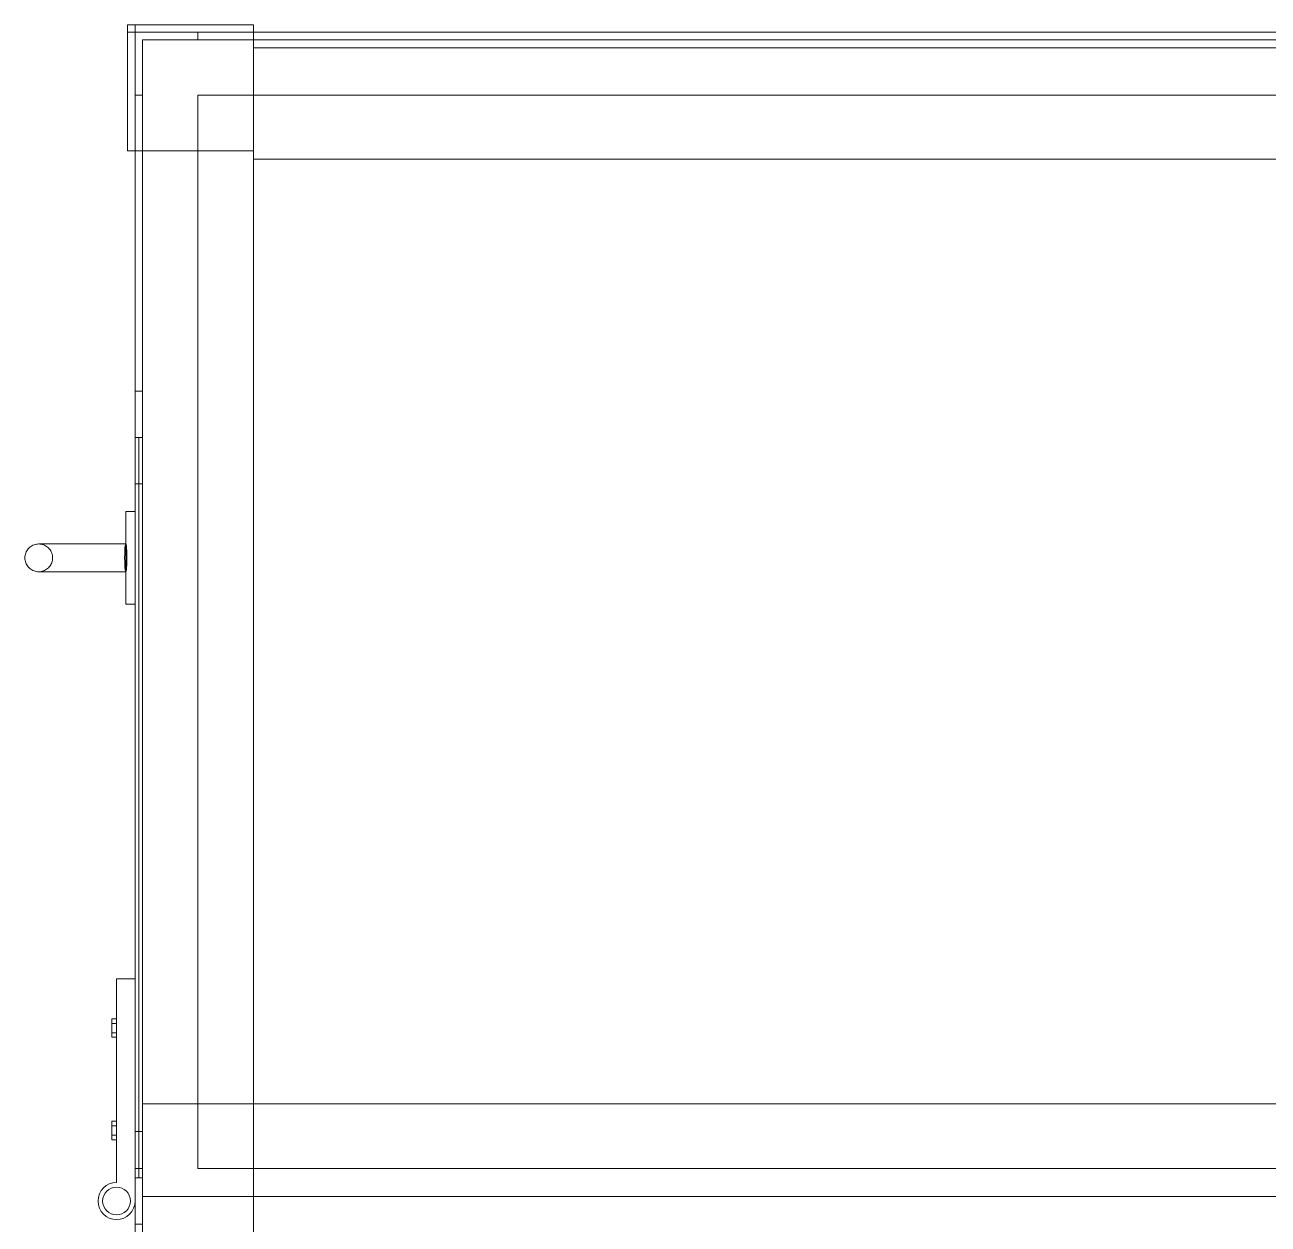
# Model space of a CAD drawing. Header units: millimetres. Extents: x -22227 to 20164, y 15335 to 61747.
# Drawn here: x -10261 to -9589, y 52923 to 53571 of the extents above; entities that cross this region are included whole.
import ezdxf

# ---------------------------------------------------------------- set-up
doc = ezdxf.new("R2010")
doc.units = ezdxf.units.MM
for name, color, linetype, lineweight in [('A-DETL-GENF', 7, 'Continuous', 5), ('A-DETL-THIN', 7, 'Continuous', 9), ('M-EQPM', 7, 'Continuous', 5)]:
    doc.layers.add(name, color=color, linetype=linetype, lineweight=lineweight)

# ---------------------------------------------------------------- blocks, each defined once
blk = doc.blocks.new('AHU - 2-2150388-MẶT BẰNG BỐ TRÍ THIẾT BỊ')
at = {"layer": 'A-DETL-GENF'}
for p, q in [((-1137.5, -797.5), (-1137.5, 797.5)), ((-1137.5, -797.5), (-1137.5, 797.5)), ((-1087.5, 797.5), (-1087.5, -797.5)), ((-1087.5, 797.5), (-1087.5, -797.5)), ((-1037.5, -797.5), (-1137.5, -797.5)), ((-1037.5, -797.5), (-1137.5, -797.5))]:
    blk.add_line(p, q, dxfattribs=at)
at = {"layer": 'A-DETL-THIN'}
for start_param, end_param in [(2.879793, 3.403392), (2.879793, 3.403392), (2.879793, 3.403392), (2.879793, 3.403392), (6.021386, 6.544985), (6.021386, 6.544985), (6.021386, 6.544985), (6.021386, 6.544985)]:
    blk.add_ellipse((-1432.5, -806.5), major_axis=(7.5, 0), ratio=0.083305, start_param=start_param, end_param=end_param, dxfattribs=at)
at = {"layer": 'M-EQPM'}
for p, q in [((-1716.5, 801.5), (-1716.5, -801.5)), ((-1716.5, 801.5), (-1716.5, -801.5)), ((-1716.5, 801.5), (-1716.5, -801.5)), ((-1716.5, 801.5), (-1716.5, -801.5)), ((-1712.5, -797.5), (-1712.5, 797.5)), ((-1712.5, -797.5), (-1712.5, 797.5)), ((-1712.5, -797.5), (-1712.5, 797.5)), ((-1712.5, -797.5), (-1712.5, 797.5)), ((-1716.5, -767.5), (-1716.5, 767.5)), ((-1716.5, 767.5), (-1716.5, -767.5)), ((-1716.5, -767.5), (-1716.5, 767.5)), ((-1716.5, 767.5), (-1716.5, -767.5)), ((-1712.5, 767.5), (-1712.5, -767.5)), ((-1712.5, 767.5), (-1712.5, -767.5)), ((-1712.5, 767.5), (-1712.5, -767.5)), ((-1712.5, 767.5), (-1712.5, -767.5)), ((-1682.5, -767.5), (-1682.5, 767.5)), ((-1682.5, 767.5), (-1682.5, -767.5)), ((-1682.5, -767.5), (-1682.5, 767.5)), ((-1682.5, 767.5), (-1682.5, -767.5)), ((-1102.5, -767.5), (-1102.5, 767.5)), ((-1102.5, 767.5), (-1102.5, -767.5)), ((-1102.5, -767.5), (-1102.5, 767.5)), ((-1102.5, 767.5), (-1102.5, -767.5)), ((-1708, 737.5), (-1708, -737.5)), ((-1708, -737.5), (-1708, 737.5)), ((-1708, -737.5), (-1708, 737.5)), ((-1708, 737.5), (-1708, -737.5)), ((-1708, -737.5), (-1708, 737.5)), ((-1708, -737.5), (-1708, 737.5)), ((-1648, 737.5), (-1648, -737.5)), ((-1648, -737.5), (-1648, 737.5)), ((-1648, 737.5), (-1648, -737.5)), ((-1648, -737.5), (-1648, 737.5)), ((-1716.5, -737.5), (-1720.5, -737.5)), ((-1720.5, -737.5), (-1652.5, -737.5)), ((-1652.5, -737.5), (-1720.5, -737.5)), ((-1720.5, -737.5), (-1716.5, -737.5)), ((-1720.5, -737.5), (-1720.5, -805.5)), ((-1720.5, -737.5), (-1720.5, -805.5)), ((-1720.5, -737.5), (-1720.5, -805.5)), ((-1720.5, -737.5), (-1720.5, -805.5)), ((-1720.5, -805.5), (-1720.5, -737.5)), ((-1720.5, -737.5), (-1720.5, -801.5)), ((-1720.5, -737.5), (-1720.5, -805.5)), ((-1720.5, -801.5), (-1720.5, -737.5)), ((-1720.5, -737.5), (-1652.5, -737.5)), ((-1720.5, -737.5), (-1652.5, -737.5)), ((-1652.5, -737.5), (-1720.5, -737.5)), ((-1720.5, -737.5), (-1652.5, -737.5)), ((-1716.5, -737.5), (-1720.5, -737.5)), ((-1720.5, -737.5), (-1652.5, -737.5)), ((-1652.5, -737.5), (-1720.5, -737.5)), ((-1720.5, -737.5), (-1716.5, -737.5)), ((-1720.5, -737.5), (-1720.5, -805.5)), ((-1720.5, -737.5), (-1720.5, -805.5)), ((-1720.5, -737.5), (-1720.5, -805.5)), ((-1720.5, -737.5), (-1720.5, -805.5)), ((-1720.5, -805.5), (-1720.5, -737.5)), ((-1720.5, -737.5), (-1720.5, -801.5)), ((-1720.5, -737.5), (-1720.5, -805.5)), ((-1720.5, -801.5), (-1720.5, -737.5)), ((-1720.5, -737.5), (-1652.5, -737.5)), ((-1720.5, -737.5), (-1652.5, -737.5)), ((-1652.5, -737.5), (-1720.5, -737.5)), ((-1720.5, -737.5), (-1652.5, -737.5)), ((-1652.5, -737.5), (-1716.5, -737.5)), ((-1716.5, -737.5), (-1652.5, -737.5)), ((-1716.5, -737.5), (-1716.5, -805.5)), ((-1716.5, -737.5), (-1716.5, -805.5)), ((-1716.5, -737.5), (-1716.5, -805.5)), ((-1716.5, -737.5), (-1716.5, -805.5)), ((-1652.5, -737.5), (-1716.5, -737.5)), ((-1716.5, -737.5), (-1652.5, -737.5)), ((-1716.5, -737.5), (-1716.5, -805.5)), ((-1716.5, -737.5), (-1716.5, -805.5)), ((-1716.5, -737.5), (-1716.5, -805.5)), ((-1716.5, -737.5), (-1716.5, -805.5)), ((-1712.5, -737.5), (-1712.5, -797.5)), ((-1712.5, -797.5), (-1712.5, -737.5)), ((-1712.5, -737.5), (1712.5, -737.5)), ((1712.5, -737.5), (-1712.5, -737.5)), ((-1712.5, -737.5), (-1712.5, -797.5)), ((-1712.5, -797.5), (-1712.5, -737.5)), ((-1712.5, -737.5), (1712.5, -737.5)), ((1712.5, -737.5), (-1712.5, -737.5)), ((-1648, -737.5), (-1708, -737.5)), ((-1708, -737.5), (-1706, -737.5)), ((-1708, -737.5), (-1706, -737.5)), ((-1708, -737.5), (-1648, -737.5)), ((-1648, -737.5), (-1708, -737.5)), ((-1708, -737.5), (-1706, -737.5)), ((-1708, -737.5), (-1706, -737.5)), ((-1708, -737.5), (-1648, -737.5)), ((-1706, -737.5), (-1655.2, -737.5)), ((-1655.2, -737.5), (-1706, -737.5)), ((-1706, -737.5), (-1655.2, -737.5)), ((-1655.2, -737.5), (-1706, -737.5)), ((-1652.5, -737.5), (-1655.2, -737.5)), ((-1652.5, -737.5), (-1655.2, -737.5)), ((-1652.5, -737.5), (-1655.2, -737.5)), ((-1652.5, -737.5), (-1655.2, -737.5)), ((-1652.5, -805.5), (-1652.5, -737.5)), ((-1652.5, -737.5), (-1652.5, -805.5)), ((-1652.5, -805.5), (-1652.5, -737.5)), ((-1652.5, -737.5), (-1652.5, -805.5)), ((-1652.5, -801.5), (-1652.5, -737.5)), ((-1652.5, -737.5), (-1652.5, -805.5)), ((-1652.5, -737.5), (-1652.5, -801.5)), ((-1652.5, -805.5), (-1652.5, -737.5)), ((-1652.5, -805.5), (-1652.5, -737.5)), ((-1652.5, -737.5), (-1652.5, -805.5)), ((-1652.5, -805.5), (-1652.5, -737.5)), ((-1652.5, -737.5), (-1652.5, -805.5)), ((-1652.5, -801.5), (-1652.5, -737.5)), ((-1652.5, -737.5), (-1652.5, -805.5)), ((-1652.5, -737.5), (-1652.5, -801.5)), ((-1652.5, -805.5), (-1652.5, -737.5)), ((-1712.5, -744.7), (-1712.5, -742)), ((-1712.5, -744.7), (-1712.5, -742)), ((-1712.5, -744.7), (-1712.5, -742)), ((-1712.5, -744.7), (-1712.5, -742)), ((-1712.5, -795.5), (-1712.5, -744.7)), ((-1712.5, -744.7), (-1712.5, -795.5)), ((-1712.5, -795.5), (-1712.5, -744.7)), ((-1712.5, -744.7), (-1712.5, -795.5)), ((-1712.5, -767.5), (-1716.5, -767.5)), ((-1716.5, -767.5), (-1712.5, -767.5)), ((-1712.5, -767.5), (-1716.5, -767.5)), ((-1716.5, -767.5), (-1712.5, -767.5)), ((-1102.5, -767.5), (-1682.5, -767.5)), ((-1682.5, -767.5), (-1102.5, -767.5)), ((-1102.5, -767.5), (-1682.5, -767.5)), ((-1682.5, -767.5), (-1102.5, -767.5)), ((-1712.5, -795.5), (-1712.5, -797.5)), ((-1712.5, -795.5), (-1712.5, -797.5)), ((-1712.5, -795.5), (-1712.5, -797.5)), ((-1712.5, -795.5), (-1712.5, -797.5)), ((-1712.5, -797.5), (1712.5, -797.5)), ((1712.5, -797.5), (-1712.5, -797.5)), ((1712.5, -797.5), (-1712.5, -797.5)), ((1712.5, -797.5), (-1712.5, -797.5)), ((-1712.5, -797.5), (1712.5, -797.5)), ((-1712.5, -797.5), (1712.5, -797.5)), ((1712.5, -797.5), (-1712.5, -797.5)), ((1712.5, -797.5), (-1712.5, -797.5)), ((1712.5, -797.5), (-1712.5, -797.5)), ((-1712.5, -797.5), (1712.5, -797.5)), ((-1682.5, -801.5), (-1682.5, -797.5)), ((-1682.5, -797.5), (-1682.5, -801.5)), ((-1102.5, -797.5), (-1682.5, -797.5)), ((-1682.5, -797.5), (-1102.5, -797.5)), ((-1682.5, -801.5), (-1682.5, -797.5)), ((-1682.5, -797.5), (-1682.5, -801.5)), ((-1102.5, -797.5), (-1682.5, -797.5)), ((-1682.5, -797.5), (-1102.5, -797.5)), ((-1072.5, -797.5), (-1522.5, -797.5)), ((-1522.5, -797.5), (-1072.5, -797.5)), ((-1522.5, -797.5), (-1522.5, -801.5)), ((-1522.5, -797.5), (-1522.5, -801.5)), ((-1072.5, -797.5), (-1522.5, -797.5)), ((-1522.5, -797.5), (-1072.5, -797.5)), ((-1522.5, -797.5), (-1522.5, -801.5)), ((-1522.5, -797.5), (-1522.5, -801.5)), ((-1097.5, -797.5), (-1497.5, -797.5)), ((-1497.5, -797.5), (-1097.5, -797.5)), ((-1497.5, -797.5), (-1497.5, -801.5)), ((-1497.5, -797.5), (-1497.5, -801.5)), ((-1097.5, -797.5), (-1497.5, -797.5)), ((-1497.5, -797.5), (-1097.5, -797.5)), ((-1497.5, -797.5), (-1497.5, -801.5)), ((-1497.5, -797.5), (-1497.5, -801.5)), ((-1097.5, -797.5), (-1497.5, -797.5)), ((-1497.5, -797.5), (-1097.5, -797.5)), ((-1497.5, -797.5), (-1497.5, -799.5)), ((-1497.5, -797.5), (-1497.5, -799.5)), ((-1097.5, -797.5), (-1497.5, -797.5)), ((-1497.5, -797.5), (-1097.5, -797.5)), ((-1497.5, -797.5), (-1497.5, -801.5)), ((-1497.5, -797.5), (-1497.5, -801.5)), ((-1097.5, -797.5), (-1497.5, -797.5)), ((-1497.5, -797.5), (-1097.5, -797.5)), ((-1497.5, -797.5), (-1497.5, -801.5)), ((-1497.5, -797.5), (-1497.5, -801.5)), ((-1097.5, -797.5), (-1497.5, -797.5)), ((-1497.5, -797.5), (-1097.5, -797.5)), ((-1497.5, -797.5), (-1497.5, -799.5)), ((-1497.5, -797.5), (-1497.5, -799.5)), ((-1122.5, -797.5), (-1472.5, -797.5)), ((-1472.5, -797.5), (-1122.5, -797.5)), ((-1472.5, -801.5), (-1472.5, -797.5)), ((-1472.5, -801.5), (-1472.5, -797.5)), ((-1122.5, -797.5), (-1472.5, -797.5)), ((-1472.5, -797.5), (-1122.5, -797.5)), ((-1472.5, -801.5), (-1472.5, -797.5)), ((-1472.5, -801.5), (-1472.5, -797.5)), ((-1122.5, -801.5), (-1122.5, -797.5)), ((-1122.5, -797.5), (-1122.5, -801.5)), ((-1122.5, -801.5), (-1122.5, -797.5)), ((-1122.5, -797.5), (-1122.5, -801.5)), ((-1102.5, -797.5), (-1102.5, -801.5)), ((-1102.5, -801.5), (-1102.5, -797.5)), ((-1102.5, -797.5), (-1102.5, -801.5)), ((-1102.5, -801.5), (-1102.5, -797.5)), ((-1097.5, -801.5), (-1097.5, -797.5)), ((-1097.5, -797.5), (-1097.5, -801.5)), ((-1097.5, -801.5), (-1097.5, -797.5)), ((-1097.5, -797.5), (-1097.5, -801.5)), ((-1097.5, -799.5), (-1097.5, -797.5)), ((-1097.5, -797.5), (-1097.5, -799.5)), ((-1097.5, -801.5), (-1097.5, -797.5)), ((-1097.5, -797.5), (-1097.5, -801.5)), ((-1097.5, -801.5), (-1097.5, -797.5)), ((-1097.5, -797.5), (-1097.5, -801.5)), ((-1097.5, -799.5), (-1097.5, -797.5)), ((-1097.5, -797.5), (-1097.5, -799.5)), ((-1072.5, -801.5), (-1072.5, -797.5)), ((-1072.5, -797.5), (-1072.5, -801.5)), ((-1072.5, -801.5), (-1072.5, -797.5)), ((-1072.5, -797.5), (-1072.5, -801.5)), ((-1720.5, -801.5), (-1720.5, -805.5)), ((-1720.5, -805.5), (-1720.5, -801.5)), ((-1720.5, -801.5), (-1652.5, -801.5)), ((-1720.5, -801.5), (-1652.5, -801.5)), ((-1720.5, -801.5), (-1652.5, -801.5)), ((-1720.5, -801.5), (-1652.5, -801.5)), ((-1720.5, -801.5), (-1720.5, -805.5)), ((-1720.5, -805.5), (-1720.5, -801.5)), ((-1720.5, -801.5), (-1652.5, -801.5)), ((-1720.5, -801.5), (-1652.5, -801.5)), ((-1720.5, -801.5), (-1652.5, -801.5)), ((-1720.5, -801.5), (-1652.5, -801.5)), ((-1652.5, -805.5), (-1720.5, -805.5)), ((-1720.5, -805.5), (-1716.5, -805.5)), ((-1716.5, -805.5), (-1720.5, -805.5)), ((-1720.5, -805.5), (-1652.5, -805.5)), ((-1652.5, -805.5), (-1720.5, -805.5)), ((-1720.5, -805.5), (-1652.5, -805.5)), ((-1720.5, -805.5), (-1652.5, -805.5)), ((-1720.5, -805.5), (-1652.5, -805.5)), ((-1652.5, -805.5), (-1720.5, -805.5)), ((-1720.5, -805.5), (-1716.5, -805.5)), ((-1716.5, -805.5), (-1720.5, -805.5)), ((-1720.5, -805.5), (-1652.5, -805.5)), ((-1652.5, -805.5), (-1720.5, -805.5)), ((-1720.5, -805.5), (-1652.5, -805.5)), ((-1720.5, -805.5), (-1652.5, -805.5)), ((-1720.5, -805.5), (-1652.5, -805.5)), ((1716.5, -801.5), (-1716.5, -801.5)), ((-1716.5, -801.5), (1716.5, -801.5)), ((1716.5, -801.5), (-1716.5, -801.5)), ((-1716.5, -801.5), (1716.5, -801.5)), ((-1716.5, -805.5), (-1652.5, -805.5)), ((-1652.5, -805.5), (-1716.5, -805.5)), ((-1716.5, -805.5), (-1652.5, -805.5)), ((-1652.5, -805.5), (-1716.5, -805.5)), ((-1102.5, -801.5), (-1682.5, -801.5)), ((-1682.5, -801.5), (-1102.5, -801.5)), ((-1102.5, -801.5), (-1682.5, -801.5)), ((-1682.5, -801.5), (-1102.5, -801.5)), ((-1652.5, -805.5), (-1652.5, -801.5)), ((-1652.5, -801.5), (-1652.5, -805.5)), ((-1652.5, -805.5), (-1652.5, -801.5)), ((-1652.5, -801.5), (-1652.5, -805.5)), ((-1072.5, -801.5), (-1522.5, -801.5)), ((-1522.5, -801.5), (-1072.5, -801.5)), ((-1072.5, -801.5), (-1522.5, -801.5)), ((-1522.5, -801.5), (-1072.5, -801.5)), ((-1097.5, -799.5), (-1497.5, -799.5)), ((-1497.5, -799.5), (-1097.5, -799.5)), ((-1097.5, -799.5), (-1497.5, -799.5)), ((-1497.5, -799.5), (-1097.5, -799.5)), ((-1097.5, -801.5), (-1497.5, -801.5)), ((-1497.5, -801.5), (-1097.5, -801.5)), ((-1097.5, -801.5), (-1497.5, -801.5)), ((-1497.5, -801.5), (-1097.5, -801.5)), ((-1097.5, -801.5), (-1497.5, -801.5)), ((-1497.5, -801.5), (-1097.5, -801.5)), ((-1097.5, -801.5), (-1497.5, -801.5)), ((-1497.5, -801.5), (-1097.5, -801.5)), ((-1122.5, -801.5), (-1472.5, -801.5)), ((-1472.5, -801.5), (-1122.5, -801.5)), ((-1122.5, -801.5), (-1472.5, -801.5)), ((-1472.5, -801.5), (-1122.5, -801.5)), ((-1407.5, -801.5), (-1457.5, -801.5)), ((-1457.5, -801.5), (-1407.5, -801.5)), ((-1407.5, -801.5), (-1457.5, -801.5)), ((-1457.5, -801.5), (-1407.5, -801.5)), ((-1457.5, -801.5), (-1457.5, -806.5)), ((-1457.5, -801.5), (-1457.5, -806.5)), ((-1457.5, -801.5), (-1457.5, -806.5)), ((-1457.5, -801.5), (-1457.5, -806.5)), ((-1407.5, -801.5), (-1457.5, -801.5)), ((-1457.5, -801.5), (-1407.5, -801.5)), ((-1407.5, -801.5), (-1457.5, -801.5)), ((-1457.5, -801.5), (-1407.5, -801.5)), ((-1457.5, -801.5), (-1457.5, -806.5)), ((-1457.5, -801.5), (-1457.5, -806.5)), ((-1457.5, -801.5), (-1457.5, -806.5)), ((-1457.5, -801.5), (-1457.5, -806.5)), ((-1407.5, -806.5), (-1407.5, -801.5)), ((-1407.5, -801.5), (-1407.5, -806.5)), ((-1407.5, -806.5), (-1407.5, -801.5)), ((-1407.5, -801.5), (-1407.5, -806.5)), ((-1407.5, -806.5), (-1407.5, -801.5)), ((-1407.5, -801.5), (-1407.5, -806.5)), ((-1407.5, -806.5), (-1407.5, -801.5)), ((-1407.5, -801.5), (-1407.5, -806.5)), ((-1085, -801.5), (-1205, -801.5)), ((-1205, -801.5), (-1085, -801.5)), ((-1205, -801.5), (-1205, -811.5)), ((-1205, -801.5), (-1205, -811.5)), ((-1085, -801.5), (-1205, -801.5)), ((-1205, -801.5), (-1085, -801.5)), ((-1205, -801.5), (-1205, -811.5)), ((-1205, -801.5), (-1205, -811.5)), ((-1085, -801.5), (-1205, -801.5)), ((-1205, -801.5), (-1085, -801.5)), ((-1205, -801.5), (-1205, -811.5)), ((-1205, -801.5), (-1205, -811.5)), ((-1085, -801.5), (-1205, -801.5)), ((-1205, -801.5), (-1085, -801.5)), ((-1205, -801.5), (-1205, -811.5)), ((-1205, -801.5), (-1205, -811.5)), ((-1407.5, -806.5), (-1457.5, -806.5)), ((-1457.5, -806.5), (-1407.5, -806.5)), ((-1407.5, -806.5), (-1457.5, -806.5)), ((-1457.5, -806.5), (-1407.5, -806.5)), ((-1407.5, -806.5), (-1457.5, -806.5)), ((-1457.5, -806.5), (-1407.5, -806.5)), ((-1407.5, -806.5), (-1457.5, -806.5)), ((-1457.5, -806.5), (-1407.5, -806.5)), ((-1205, -811.5), (-1095, -811.5)), ((-1095, -811.5), (-1205, -811.5)), ((-1205, -811.5), (-1095, -811.5)), ((-1095, -811.5), (-1205, -811.5)), ((-1205, -811.5), (-1095, -811.5)), ((-1095, -811.5), (-1205, -811.5)), ((-1205, -811.5), (-1095, -811.5)), ((-1095, -811.5), (-1205, -811.5)), ((-1180.94, -811.5), (-1183.44, -811.5)), ((-1183.44, -811.5), (-1180.94, -811.5)), ((-1180.94, -811.5), (-1183.44, -811.5)), ((-1183.44, -811.5), (-1180.94, -811.5)), ((-1183.44, -811.5), (-1183.44, -814)), ((-1183.44, -811.5), (-1183.44, -814)), ((-1180.94, -811.5), (-1183.44, -811.5)), ((-1183.44, -811.5), (-1180.94, -811.5)), ((-1180.94, -811.5), (-1183.44, -811.5)), ((-1183.44, -811.5), (-1180.94, -811.5)), ((-1183.44, -811.5), (-1183.44, -814)), ((-1183.44, -811.5), (-1183.44, -814)), ((-1180.94, -811.5), (-1183.44, -811.5)), ((-1183.44, -811.5), (-1180.94, -811.5)), ((-1180.94, -811.5), (-1183.44, -811.5)), ((-1183.44, -811.5), (-1180.94, -811.5)), ((-1183.44, -811.5), (-1183.44, -814)), ((-1183.44, -811.5), (-1183.44, -814)), ((-1180.94, -811.5), (-1183.44, -811.5)), ((-1183.44, -811.5), (-1180.94, -811.5)), ((-1180.94, -811.5), (-1183.44, -811.5)), ((-1183.44, -811.5), (-1180.94, -811.5)), ((-1183.44, -811.5), (-1183.44, -814)), ((-1183.44, -811.5), (-1183.44, -814)), ((-1175.94, -811.5), (-1180.94, -811.5)), ((-1180.94, -811.5), (-1175.94, -811.5)), ((-1175.94, -811.5), (-1180.94, -811.5)), ((-1180.94, -811.5), (-1175.94, -811.5)), ((-1180.94, -811.5), (-1180.94, -814)), ((-1180.94, -811.5), (-1180.94, -814)), ((-1180.94, -811.5), (-1180.94, -814)), ((-1180.94, -811.5), (-1180.94, -814)), ((-1175.94, -811.5), (-1180.94, -811.5)), ((-1180.94, -811.5), (-1175.94, -811.5)), ((-1175.94, -811.5), (-1180.94, -811.5)), ((-1180.94, -811.5), (-1175.94, -811.5)), ((-1180.94, -811.5), (-1180.94, -814)), ((-1180.94, -811.5), (-1180.94, -814)), ((-1180.94, -811.5), (-1180.94, -814)), ((-1180.94, -811.5), (-1180.94, -814)), ((-1175.94, -811.5), (-1180.94, -811.5)), ((-1180.94, -811.5), (-1175.94, -811.5)), ((-1175.94, -811.5), (-1180.94, -811.5)), ((-1180.94, -811.5), (-1175.94, -811.5)), ((-1180.94, -811.5), (-1180.94, -814)), ((-1180.94, -811.5), (-1180.94, -814)), ((-1180.94, -811.5), (-1180.94, -814)), ((-1180.94, -811.5), (-1180.94, -814)), ((-1175.94, -811.5), (-1180.94, -811.5)), ((-1180.94, -811.5), (-1175.94, -811.5)), ((-1175.94, -811.5), (-1180.94, -811.5)), ((-1180.94, -811.5), (-1175.94, -811.5)), ((-1180.94, -811.5), (-1180.94, -814)), ((-1180.94, -811.5), (-1180.94, -814)), ((-1180.94, -811.5), (-1180.94, -814)), ((-1180.94, -811.5), (-1180.94, -814)), ((-1175.94, -811.5), (-1173.44, -811.5)), ((-1173.44, -811.5), (-1175.94, -811.5)), ((-1175.94, -811.5), (-1173.44, -811.5)), ((-1173.44, -811.5), (-1175.94, -811.5)), ((-1175.94, -814), (-1175.94, -811.5)), ((-1175.94, -811.5), (-1175.94, -814)), ((-1175.94, -814), (-1175.94, -811.5)), ((-1175.94, -811.5), (-1175.94, -814)), ((-1175.94, -811.5), (-1173.44, -811.5)), ((-1173.44, -811.5), (-1175.94, -811.5)), ((-1175.94, -811.5), (-1173.44, -811.5)), ((-1173.44, -811.5), (-1175.94, -811.5)), ((-1175.94, -814), (-1175.94, -811.5)), ((-1175.94, -811.5), (-1175.94, -814)), ((-1175.94, -814), (-1175.94, -811.5)), ((-1175.94, -811.5), (-1175.94, -814)), ((-1175.94, -811.5), (-1173.44, -811.5)), ((-1173.44, -811.5), (-1175.94, -811.5)), ((-1175.94, -811.5), (-1173.44, -811.5)), ((-1173.44, -811.5), (-1175.94, -811.5)), ((-1175.94, -814), (-1175.94, -811.5)), ((-1175.94, -811.5), (-1175.94, -814)), ((-1175.94, -814), (-1175.94, -811.5)), ((-1175.94, -811.5), (-1175.94, -814)), ((-1175.94, -811.5), (-1173.44, -811.5)), ((-1173.44, -811.5), (-1175.94, -811.5)), ((-1175.94, -811.5), (-1173.44, -811.5)), ((-1173.44, -811.5), (-1175.94, -811.5)), ((-1175.94, -814), (-1175.94, -811.5)), ((-1175.94, -811.5), (-1175.94, -814)), ((-1175.94, -814), (-1175.94, -811.5)), ((-1175.94, -811.5), (-1175.94, -814)), ((-1173.44, -811.5), (-1173.44, -814)), ((-1173.44, -811.5), (-1173.44, -814)), ((-1173.44, -811.5), (-1173.44, -814)), ((-1173.44, -811.5), (-1173.44, -814)), ((-1173.44, -811.5), (-1173.44, -814)), ((-1173.44, -811.5), (-1173.44, -814)), ((-1173.44, -811.5), (-1173.44, -814)), ((-1173.44, -811.5), (-1173.44, -814)), ((-1125.62, -811.5), (-1128.12, -811.5)), ((-1128.12, -811.5), (-1125.62, -811.5)), ((-1125.62, -811.5), (-1128.12, -811.5)), ((-1128.12, -811.5), (-1125.62, -811.5)), ((-1128.12, -811.5), (-1128.12, -814)), ((-1128.12, -811.5), (-1128.12, -814)), ((-1125.62, -811.5), (-1128.12, -811.5)), ((-1128.12, -811.5), (-1125.62, -811.5)), ((-1125.62, -811.5), (-1128.12, -811.5)), ((-1128.12, -811.5), (-1125.62, -811.5)), ((-1128.12, -811.5), (-1128.12, -814)), ((-1128.12, -811.5), (-1128.12, -814)), ((-1125.62, -811.5), (-1128.12, -811.5)), ((-1128.12, -811.5), (-1125.62, -811.5)), ((-1125.62, -811.5), (-1128.12, -811.5)), ((-1128.12, -811.5), (-1125.62, -811.5)), ((-1128.12, -811.5), (-1128.12, -814)), ((-1128.12, -811.5), (-1128.12, -814)), ((-1125.62, -811.5), (-1128.12, -811.5)), ((-1128.12, -811.5), (-1125.62, -811.5)), ((-1125.62, -811.5), (-1128.12, -811.5)), ((-1128.12, -811.5), (-1125.62, -811.5)), ((-1128.12, -811.5), (-1128.12, -814)), ((-1128.12, -811.5), (-1128.12, -814)), ((-1125.62, -811.5), (-1120.62, -811.5)), ((-1120.62, -811.5), (-1125.62, -811.5)), ((-1125.62, -811.5), (-1120.62, -811.5)), ((-1120.62, -811.5), (-1125.62, -811.5)), ((-1125.62, -814), (-1125.62, -811.5)), ((-1125.62, -811.5), (-1125.62, -814)), ((-1125.62, -814), (-1125.62, -811.5)), ((-1125.62, -811.5), (-1125.62, -814)), ((-1125.62, -811.5), (-1120.62, -811.5)), ((-1120.62, -811.5), (-1125.62, -811.5)), ((-1125.62, -811.5), (-1120.62, -811.5)), ((-1120.62, -811.5), (-1125.62, -811.5)), ((-1125.62, -814), (-1125.62, -811.5)), ((-1125.62, -811.5), (-1125.62, -814)), ((-1125.62, -814), (-1125.62, -811.5)), ((-1125.62, -811.5), (-1125.62, -814)), ((-1125.62, -811.5), (-1120.62, -811.5)), ((-1120.62, -811.5), (-1125.62, -811.5)), ((-1125.62, -811.5), (-1120.62, -811.5)), ((-1120.62, -811.5), (-1125.62, -811.5)), ((-1125.62, -814), (-1125.62, -811.5)), ((-1125.62, -811.5), (-1125.62, -814)), ((-1125.62, -814), (-1125.62, -811.5)), ((-1125.62, -811.5), (-1125.62, -814)), ((-1125.62, -811.5), (-1120.62, -811.5)), ((-1120.62, -811.5), (-1125.62, -811.5)), ((-1125.62, -811.5), (-1120.62, -811.5)), ((-1120.62, -811.5), (-1125.62, -811.5)), ((-1125.62, -814), (-1125.62, -811.5)), ((-1125.62, -811.5), (-1125.62, -814)), ((-1125.62, -814), (-1125.62, -811.5)), ((-1125.62, -811.5), (-1125.62, -814)), ((-1120.62, -811.5), (-1118.12, -811.5)), ((-1118.12, -811.5), (-1120.62, -811.5)), ((-1120.62, -811.5), (-1118.12, -811.5)), ((-1118.12, -811.5), (-1120.62, -811.5)), ((-1120.62, -811.5), (-1120.62, -814)), ((-1120.62, -811.5), (-1120.62, -814)), ((-1120.62, -811.5), (-1120.62, -814)), ((-1120.62, -811.5), (-1120.62, -814)), ((-1120.62, -811.5), (-1118.12, -811.5)), ((-1118.12, -811.5), (-1120.62, -811.5)), ((-1120.62, -811.5), (-1118.12, -811.5)), ((-1118.12, -811.5), (-1120.62, -811.5)), ((-1120.62, -811.5), (-1120.62, -814)), ((-1120.62, -811.5), (-1120.62, -814)), ((-1120.62, -811.5), (-1120.62, -814)), ((-1120.62, -811.5), (-1120.62, -814)), ((-1120.62, -811.5), (-1118.12, -811.5)), ((-1118.12, -811.5), (-1120.62, -811.5)), ((-1120.62, -811.5), (-1118.12, -811.5)), ((-1118.12, -811.5), (-1120.62, -811.5)), ((-1120.62, -811.5), (-1120.62, -814)), ((-1120.62, -811.5), (-1120.62, -814)), ((-1120.62, -811.5), (-1120.62, -814)), ((-1120.62, -811.5), (-1120.62, -814)), ((-1120.62, -811.5), (-1118.12, -811.5)), ((-1118.12, -811.5), (-1120.62, -811.5)), ((-1120.62, -811.5), (-1118.12, -811.5)), ((-1118.12, -811.5), (-1120.62, -811.5)), ((-1120.62, -811.5), (-1120.62, -814)), ((-1120.62, -811.5), (-1120.62, -814)), ((-1120.62, -811.5), (-1120.62, -814)), ((-1120.62, -811.5), (-1120.62, -814)), ((-1118.12, -811.5), (-1118.12, -814)), ((-1118.12, -811.5), (-1118.12, -814)), ((-1118.12, -811.5), (-1118.12, -814)), ((-1118.12, -811.5), (-1118.12, -814)), ((-1118.12, -811.5), (-1118.12, -814)), ((-1118.12, -811.5), (-1118.12, -814)), ((-1118.12, -811.5), (-1118.12, -814)), ((-1118.12, -811.5), (-1118.12, -814)), ((-1180.94, -814), (-1183.44, -814)), ((-1183.44, -814), (-1180.94, -814)), ((-1180.94, -814), (-1183.44, -814)), ((-1183.44, -814), (-1180.94, -814)), ((-1180.94, -814), (-1183.44, -814)), ((-1183.44, -814), (-1180.94, -814)), ((-1180.94, -814), (-1183.44, -814)), ((-1183.44, -814), (-1180.94, -814)), ((-1180.94, -814), (-1183.44, -814)), ((-1183.44, -814), (-1180.94, -814)), ((-1180.94, -814), (-1183.44, -814)), ((-1183.44, -814), (-1180.94, -814)), ((-1180.94, -814), (-1183.44, -814)), ((-1183.44, -814), (-1180.94, -814)), ((-1180.94, -814), (-1183.44, -814)), ((-1183.44, -814), (-1180.94, -814)), ((-1175.94, -814), (-1180.94, -814)), ((-1180.94, -814), (-1175.94, -814)), ((-1175.94, -814), (-1180.94, -814)), ((-1180.94, -814), (-1175.94, -814)), ((-1175.94, -814), (-1180.94, -814)), ((-1180.94, -814), (-1175.94, -814)), ((-1175.94, -814), (-1180.94, -814)), ((-1180.94, -814), (-1175.94, -814)), ((-1175.94, -814), (-1180.94, -814)), ((-1180.94, -814), (-1175.94, -814)), ((-1175.94, -814), (-1180.94, -814)), ((-1180.94, -814), (-1175.94, -814)), ((-1175.94, -814), (-1180.94, -814)), ((-1180.94, -814), (-1175.94, -814)), ((-1175.94, -814), (-1180.94, -814)), ((-1180.94, -814), (-1175.94, -814)), ((-1175.94, -814), (-1173.44, -814)), ((-1173.44, -814), (-1175.94, -814)), ((-1175.94, -814), (-1173.44, -814)), ((-1173.44, -814), (-1175.94, -814)), ((-1175.94, -814), (-1173.44, -814)), ((-1173.44, -814), (-1175.94, -814)), ((-1175.94, -814), (-1173.44, -814)), ((-1173.44, -814), (-1175.94, -814)), ((-1175.94, -814), (-1173.44, -814)), ((-1173.44, -814), (-1175.94, -814)), ((-1175.94, -814), (-1173.44, -814)), ((-1173.44, -814), (-1175.94, -814)), ((-1175.94, -814), (-1173.44, -814)), ((-1173.44, -814), (-1175.94, -814)), ((-1175.94, -814), (-1173.44, -814)), ((-1173.44, -814), (-1175.94, -814)), ((-1125.62, -814), (-1128.12, -814)), ((-1128.12, -814), (-1125.62, -814)), ((-1125.62, -814), (-1128.12, -814)), ((-1128.12, -814), (-1125.62, -814)), ((-1125.62, -814), (-1128.12, -814)), ((-1128.12, -814), (-1125.62, -814)), ((-1125.62, -814), (-1128.12, -814)), ((-1128.12, -814), (-1125.62, -814)), ((-1125.62, -814), (-1128.12, -814)), ((-1128.12, -814), (-1125.62, -814)), ((-1125.62, -814), (-1128.12, -814)), ((-1128.12, -814), (-1125.62, -814)), ((-1125.62, -814), (-1128.12, -814)), ((-1128.12, -814), (-1125.62, -814)), ((-1125.62, -814), (-1128.12, -814)), ((-1128.12, -814), (-1125.62, -814)), ((-1125.62, -814), (-1120.62, -814)), ((-1120.62, -814), (-1125.62, -814)), ((-1125.62, -814), (-1120.62, -814)), ((-1120.62, -814), (-1125.62, -814)), ((-1125.62, -814), (-1120.62, -814)), ((-1120.62, -814), (-1125.62, -814)), ((-1125.62, -814), (-1120.62, -814)), ((-1120.62, -814), (-1125.62, -814)), ((-1125.62, -814), (-1120.62, -814)), ((-1120.62, -814), (-1125.62, -814)), ((-1125.62, -814), (-1120.62, -814)), ((-1120.62, -814), (-1125.62, -814)), ((-1125.62, -814), (-1120.62, -814)), ((-1120.62, -814), (-1125.62, -814)), ((-1125.62, -814), (-1120.62, -814)), ((-1120.62, -814), (-1125.62, -814)), ((-1120.62, -814), (-1118.12, -814)), ((-1118.12, -814), (-1120.62, -814)), ((-1120.62, -814), (-1118.12, -814)), ((-1118.12, -814), (-1120.62, -814)), ((-1120.62, -814), (-1118.12, -814)), ((-1118.12, -814), (-1120.62, -814)), ((-1120.62, -814), (-1118.12, -814)), ((-1118.12, -814), (-1120.62, -814)), ((-1120.62, -814), (-1118.12, -814)), ((-1118.12, -814), (-1120.62, -814)), ((-1120.62, -814), (-1118.12, -814)), ((-1118.12, -814), (-1120.62, -814)), ((-1120.62, -814), (-1118.12, -814)), ((-1118.12, -814), (-1120.62, -814)), ((-1120.62, -814), (-1118.12, -814)), ((-1118.12, -814), (-1120.62, -814))]:
    blk.add_line(p, q, dxfattribs=at)
at = {"layer": 'M-EQPM', "flags": 128}
for points in [[(-1440, -806.5), (-1440, -808.46), (-1440, -810.43), (-1440, -812.4), (-1440, -814.36), (-1440, -816.32), (-1440, -818.27), (-1440, -820.2), (-1440, -822.12), (-1440, -824.03), (-1440, -825.91), (-1440, -827.77), (-1440, -829.59), (-1440, -831.39), (-1440, -833.16), (-1440, -834.89), (-1440, -836.58), (-1440, -838.23), (-1440, -839.83), (-1440, -841.39), (-1440, -842.9), (-1440, -844.36), (-1440, -845.76), (-1440, -847.11), (-1440, -848.39), (-1440, -849.62), (-1440, -850.79), (-1440, -851.89), (-1440, -852.92), (-1440, -853.52)], [(-1440, -853.52), (-1440, -852.52), (-1440, -851.46), (-1440, -850.34), (-1440, -849.14), (-1440, -847.89), (-1440, -846.58), (-1440, -845.21), (-1440, -843.79), (-1440, -842.31), (-1440, -840.78), (-1440, -839.2), (-1440, -837.58), (-1440, -835.91), (-1440, -834.21), (-1440, -832.46), (-1440, -830.69), (-1440, -828.87), (-1440, -827.03), (-1440, -825.17), (-1440, -823.28), (-1440, -821.37), (-1440, -819.44), (-1440, -817.5), (-1440, -815.54), (-1440, -813.58), (-1440, -811.62), (-1440, -809.65), (-1440, -807.69), (-1440, -806.5)], [(-1440, -806.5), (-1440, -808.46), (-1440, -810.43), (-1440, -812.4), (-1440, -814.36), (-1440, -816.32), (-1440, -818.27), (-1440, -820.2), (-1440, -822.12), (-1440, -824.03), (-1440, -825.91), (-1440, -827.77), (-1440, -829.59), (-1440, -831.39), (-1440, -833.16), (-1440, -834.89), (-1440, -836.58), (-1440, -838.23), (-1440, -839.83), (-1440, -841.39), (-1440, -842.9), (-1440, -844.36), (-1440, -845.76), (-1440, -847.11), (-1440, -848.39), (-1440, -849.62), (-1440, -850.79), (-1440, -851.89), (-1440, -852.92), (-1440, -853.52)], [(-1440, -853.52), (-1440, -852.52), (-1440, -851.46), (-1440, -850.34), (-1440, -849.14), (-1440, -847.89), (-1440, -846.58), (-1440, -845.21), (-1440, -843.79), (-1440, -842.31), (-1440, -840.78), (-1440, -839.2), (-1440, -837.58), (-1440, -835.91), (-1440, -834.21), (-1440, -832.46), (-1440, -830.69), (-1440, -828.87), (-1440, -827.03), (-1440, -825.17), (-1440, -823.28), (-1440, -821.37), (-1440, -819.44), (-1440, -817.5), (-1440, -815.54), (-1440, -813.58), (-1440, -811.62), (-1440, -809.65), (-1440, -807.69), (-1440, -806.5)], [(-1425, -853.52), (-1425, -852.52), (-1425, -851.46), (-1425, -850.34), (-1425, -849.14), (-1425, -847.89), (-1425, -846.58), (-1425, -845.21), (-1425, -843.79), (-1425, -842.31), (-1425, -840.78), (-1425, -839.2), (-1425, -837.58), (-1425, -835.91), (-1425, -834.21), (-1425, -832.46), (-1425, -830.69), (-1425, -828.87), (-1425, -827.03), (-1425, -825.17), (-1425, -823.28), (-1425, -821.37), (-1425, -819.44), (-1425, -817.5), (-1425, -815.54), (-1425, -813.58), (-1425, -811.62), (-1425, -809.65), (-1425, -807.69), (-1425, -806.5)], [(-1425, -806.5), (-1425, -808.46), (-1425, -810.43), (-1425, -812.4), (-1425, -814.36), (-1425, -816.32), (-1425, -818.27), (-1425, -820.2), (-1425, -822.12), (-1425, -824.03), (-1425, -825.91), (-1425, -827.77), (-1425, -829.59), (-1425, -831.39), (-1425, -833.16), (-1425, -834.89), (-1425, -836.58), (-1425, -838.23), (-1425, -839.83), (-1425, -841.39), (-1425, -842.9), (-1425, -844.36), (-1425, -845.76), (-1425, -847.11), (-1425, -848.39), (-1425, -849.62), (-1425, -850.79), (-1425, -851.89), (-1425, -852.92), (-1425, -853.52)], [(-1425, -853.52), (-1425, -852.52), (-1425, -851.46), (-1425, -850.34), (-1425, -849.14), (-1425, -847.89), (-1425, -846.58), (-1425, -845.21), (-1425, -843.79), (-1425, -842.31), (-1425, -840.78), (-1425, -839.2), (-1425, -837.58), (-1425, -835.91), (-1425, -834.21), (-1425, -832.46), (-1425, -830.69), (-1425, -828.87), (-1425, -827.03), (-1425, -825.17), (-1425, -823.28), (-1425, -821.37), (-1425, -819.44), (-1425, -817.5), (-1425, -815.54), (-1425, -813.58), (-1425, -811.62), (-1425, -809.65), (-1425, -807.69), (-1425, -806.5)], [(-1425, -806.5), (-1425, -808.46), (-1425, -810.43), (-1425, -812.4), (-1425, -814.36), (-1425, -816.32), (-1425, -818.27), (-1425, -820.2), (-1425, -822.12), (-1425, -824.03), (-1425, -825.91), (-1425, -827.77), (-1425, -829.59), (-1425, -831.39), (-1425, -833.16), (-1425, -834.89), (-1425, -836.58), (-1425, -838.23), (-1425, -839.83), (-1425, -841.39), (-1425, -842.9), (-1425, -844.36), (-1425, -845.76), (-1425, -847.11), (-1425, -848.39), (-1425, -849.62), (-1425, -850.79), (-1425, -851.89), (-1425, -852.92), (-1425, -853.52)]]:
    blk.add_lwpolyline(points, dxfattribs=at)
at = {"layer": 'M-EQPM'}
for radius, start, end in [(7.5, 0, 180), (7.5, 0, 180), (7.5, 0, 180), (7.5, 0, 180), (7.5, 0, 180), (7.5, 0, 180), (7.5, 0, 180), (7.5, 0, 180), (10, 0, 90), (10, 0, 90), (10, 0, 90), (10, 0, 90), (10, 0, 90), (10, 0, 90), (10, 0, 90), (10, 0, 90), (10, 180, 0), (10, 180, 0), (10, 180, 0), (10, 180, 0), (10, 180, 0), (10, 180, 0), (10, 180, 0), (10, 180, 0), (7.5, 180, 0), (7.5, 180, 0), (7.5, 180, 0), (7.5, 180, 0), (7.5, 180, 0), (7.5, 180, 0), (7.5, 180, 0), (7.5, 180, 0)]:
    blk.add_arc((-1085, -811.5), radius, start, end, dxfattribs=at)
for start_param, end_param in [(1.570796, 4.712389), (1.570796, 4.712389), (1.570796, 4.712389), (1.570796, 4.712389), (4.712389, 7.853982), (4.712389, 7.853982), (4.712389, 7.853982), (4.712389, 7.853982)]:
    blk.add_ellipse((-1432.5, -806.5), major_axis=(7.5, 0), ratio=0.083305, start_param=start_param, end_param=end_param, dxfattribs=at)
for points, knots in [([(-1432.5, -846.02), (-1433.39, -846.02), (-1435.16, -846.34), (-1437.09, -847.47), (-1438.31, -848.72), (-1439.05, -849.79), (-1439.59, -850.97), (-1439.92, -852.22), (-1440.04, -853.5), (-1439.93, -854.79), (-1439.6, -856.05), (-1439.06, -857.23), (-1438.32, -858.31), (-1437.09, -859.56), (-1435.16, -860.7), (-1433.39, -861.02), (-1432.5, -861.02)], [-1, -1, -1, -1, -0.888889, -0.777778, -0.722222, -0.666667, -0.611111, -0.555556, -0.5, -0.444444, -0.388889, -0.333333, -0.277778, -0.222222, -0.111111, 0, 0, 0, 0]), ([(-1432.5, -846.02), (-1433.39, -846.02), (-1435.16, -846.34), (-1437.09, -847.47), (-1438.31, -848.72), (-1439.05, -849.79), (-1439.59, -850.97), (-1439.92, -852.22), (-1440.04, -853.5), (-1439.93, -854.79), (-1439.6, -856.05), (-1439.06, -857.23), (-1438.32, -858.31), (-1437.09, -859.56), (-1435.16, -860.7), (-1433.39, -861.02), (-1432.5, -861.02)], [0, 0, 0, 0, 0.111111, 0.222222, 0.277778, 0.333333, 0.388889, 0.444444, 0.5, 0.555556, 0.611111, 0.666667, 0.722222, 0.777778, 0.888889, 1, 1, 1, 1]), ([(-1432.5, -846.02), (-1433.39, -846.02), (-1435.16, -846.34), (-1437.09, -847.47), (-1438.31, -848.72), (-1439.05, -849.79), (-1439.59, -850.97), (-1439.92, -852.22), (-1440.04, -853.5), (-1439.93, -854.79), (-1439.6, -856.05), (-1439.06, -857.23), (-1438.32, -858.31), (-1437.09, -859.56), (-1435.16, -860.7), (-1433.39, -861.02), (-1432.5, -861.02)], [-1, -1, -1, -1, -0.888889, -0.777778, -0.722222, -0.666667, -0.611111, -0.555556, -0.5, -0.444444, -0.388889, -0.333333, -0.277778, -0.222222, -0.111111, 0, 0, 0, 0]), ([(-1432.5, -846.02), (-1433.39, -846.02), (-1435.16, -846.34), (-1437.09, -847.47), (-1438.31, -848.72), (-1439.05, -849.79), (-1439.59, -850.97), (-1439.92, -852.22), (-1440.04, -853.5), (-1439.93, -854.79), (-1439.6, -856.05), (-1439.06, -857.23), (-1438.32, -858.31), (-1437.09, -859.56), (-1435.16, -860.7), (-1433.39, -861.02), (-1432.5, -861.02)], [0, 0, 0, 0, 0.111111, 0.222222, 0.277778, 0.333333, 0.388889, 0.444444, 0.5, 0.555556, 0.611111, 0.666667, 0.722222, 0.777778, 0.888889, 1, 1, 1, 1]), ([(-1432.5, -861.02), (-1431.61, -861.02), (-1429.84, -860.7), (-1427.91, -859.56), (-1426.68, -858.31), (-1425.94, -857.23), (-1425.4, -856.05), (-1425.07, -854.79), (-1424.96, -853.5), (-1425.08, -852.22), (-1425.41, -850.97), (-1425.95, -849.79), (-1426.69, -848.71), (-1427.92, -847.47), (-1429.84, -846.34), (-1431.61, -846.02), (-1432.5, -846.02)], [-1, -1, -1, -1, -0.888889, -0.777778, -0.722222, -0.666667, -0.611111, -0.555556, -0.5, -0.444444, -0.388889, -0.333333, -0.277778, -0.222222, -0.111111, 0, 0, 0, 0]), ([(-1432.5, -861.02), (-1431.61, -861.02), (-1429.84, -860.7), (-1427.91, -859.56), (-1426.68, -858.31), (-1425.94, -857.23), (-1425.4, -856.05), (-1425.07, -854.79), (-1424.96, -853.5), (-1425.08, -852.22), (-1425.41, -850.97), (-1425.95, -849.79), (-1426.69, -848.71), (-1427.92, -847.47), (-1429.84, -846.34), (-1431.61, -846.02), (-1432.5, -846.02)], [0, 0, 0, 0, 0.111111, 0.222222, 0.277778, 0.333333, 0.388889, 0.444444, 0.5, 0.555556, 0.611111, 0.666667, 0.722222, 0.777778, 0.888889, 1, 1, 1, 1]), ([(-1432.5, -861.02), (-1431.61, -861.02), (-1429.84, -860.7), (-1427.91, -859.56), (-1426.68, -858.31), (-1425.94, -857.23), (-1425.4, -856.05), (-1425.07, -854.79), (-1424.96, -853.5), (-1425.08, -852.22), (-1425.41, -850.97), (-1425.95, -849.79), (-1426.69, -848.71), (-1427.92, -847.47), (-1429.84, -846.34), (-1431.61, -846.02), (-1432.5, -846.02)], [-1, -1, -1, -1, -0.888889, -0.777778, -0.722222, -0.666667, -0.611111, -0.555556, -0.5, -0.444444, -0.388889, -0.333333, -0.277778, -0.222222, -0.111111, 0, 0, 0, 0]), ([(-1432.5, -861.02), (-1431.61, -861.02), (-1429.84, -860.7), (-1427.91, -859.56), (-1426.68, -858.31), (-1425.94, -857.23), (-1425.4, -856.05), (-1425.07, -854.79), (-1424.96, -853.5), (-1425.08, -852.22), (-1425.41, -850.97), (-1425.95, -849.79), (-1426.69, -848.71), (-1427.92, -847.47), (-1429.84, -846.34), (-1431.61, -846.02), (-1432.5, -846.02)], [0, 0, 0, 0, 0.111111, 0.222222, 0.277778, 0.333333, 0.388889, 0.444444, 0.5, 0.555556, 0.611111, 0.666667, 0.722222, 0.777778, 0.888889, 1, 1, 1, 1])]:
    blk.add_open_spline(points, degree=3, knots=knots, dxfattribs=at)
blk = doc.blocks.new('AK-SGS-M3-Hrvt_rvt-1-MẶT BẰNG BỐ TRÍ THIẾT BỊ')
at = {"layer": 'M-EQPM', "lineweight": 9, "rotation": 270.0000000000001}
blk.add_blockref('AHU - 2-2150388-MẶT BẰNG BỐ TRÍ THIẾT BỊ', (-9399.78, 51850.94), dxfattribs=at)
blk.add_blockref('AHU - 2-2150388-MẶT BẰNG BỐ TRÍ THIẾT BỊ', (-9399.78, 51850.94), dxfattribs=at)
blk.add_blockref('AHU - 2-2150388-MẶT BẰNG BỐ TRÍ THIẾT BỊ', (-9399.78, 51850.94), dxfattribs=at)

msp = doc.modelspace()

# ---------------------------------------------------------------- block references
at = {"lineweight": 5}
msp.add_blockref('AK-SGS-M3-Hrvt_rvt-1-MẶT BẰNG BỐ TRÍ THIẾT BỊ', (0, 0), dxfattribs=at)

doc.saveas('drawing.dxf')
